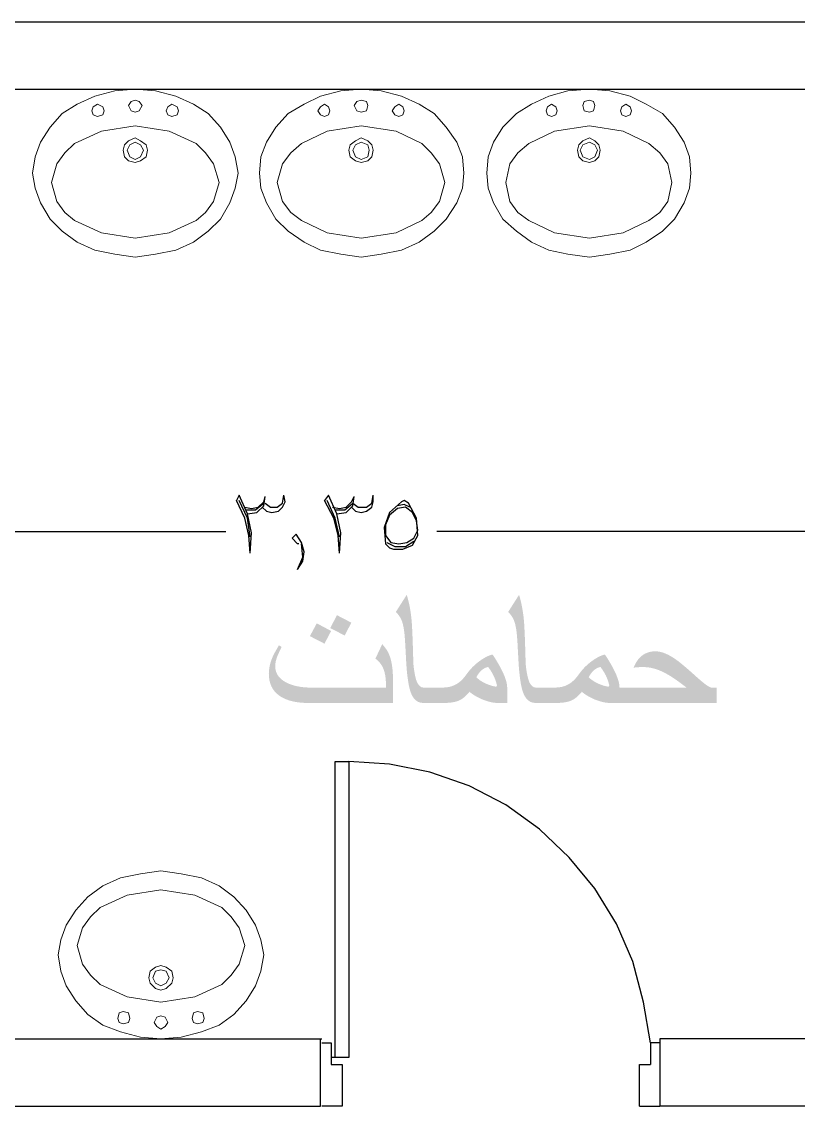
# Model space of a CAD drawing. Header units: metres. Extents: x -24.2 to 51.5, y -28.6 to 30.1.
# Drawn here: x 41.361 to 43.652, y 15.603 to 18.8 of the extents above; entities that cross this region are included whole.
import ezdxf

# ---------------------------------------------------------------- set-up
doc = ezdxf.new("R2010")
doc.units = ezdxf.units.M
for name, color, linetype in [('UF-BLACK', 250, 'Continuous'), ('UF-DIMS', 250, 'Continuous'), ('UF-GRAY', 8, 'Continuous'), ('UF-RED', 1, 'Continuous'), ('UF-TEXT-PDF', 6, 'Continuous')]:
    doc.layers.add(name, color=color, linetype=linetype)

msp = doc.modelspace()

# ---------------------------------------------------------------- hatches: boundary and pattern name
at = {"layer": 'UF-TEXT-PDF', "true_color": 0xff0000}
for points in [[(42.5823, 16.7918), (42.5458, 16.7918), (42.5373, 16.7927), (42.5298, 16.7954), (42.5231, 16.7998), (42.5173, 16.8061), (42.5138, 16.8116), (42.5105, 16.8181), (42.5077, 16.8255), (42.5052, 16.834), (42.5031, 16.8434), (42.5018, 16.8507), (42.5005, 16.8585), (42.4994, 16.8667), (42.4983, 16.8754), (42.4973, 16.8846), (42.4965, 16.8943), (42.4957, 16.9044), (42.4952, 16.9128), (42.4948, 16.9213), (42.4943, 16.9299), (42.4938, 16.9385), (42.4934, 16.9472), (42.4929, 16.956), (42.4924, 16.9648), (42.4917, 16.9766), (42.4909, 16.9872), (42.49, 16.9967), (42.489, 17.0049), (42.488, 17.0119), (42.4859, 17.0219), (42.4835, 17.0306), (42.4805, 17.0381), (42.4762, 17.0461), (42.4709, 17.0534), (42.4646, 17.06), (42.4967, 17.1106), (42.4992, 17.1026), (42.5014, 17.0942), (42.5035, 17.0854), (42.5054, 17.0762), (42.5071, 17.0667), (42.5086, 17.0568), (42.5099, 17.0465), (42.5111, 17.0358), (42.5115, 17.0312), (42.5119, 17.0257), (42.5123, 17.0193), (42.5127, 17.0121), (42.5131, 17.004), (42.5135, 16.995), (42.5139, 16.9851), (42.5143, 16.9744), (42.5147, 16.9628), (42.5151, 16.9503), (42.5155, 16.9369), (42.5159, 16.9227), (42.5163, 16.9075), (42.5177, 16.895), (42.5193, 16.8838), (42.5211, 16.8739), (42.523, 16.8654), (42.5251, 16.8583), (42.5274, 16.8525), (42.5298, 16.8481), (42.5349, 16.842), (42.5402, 16.8384), (42.5458, 16.8372), (42.5823, 16.8372)], [(42.9135, 16.7918), (42.877, 16.7918), (42.8686, 16.7927), (42.861, 16.7954), (42.8544, 16.7998), (42.8486, 16.8061), (42.845, 16.8116), (42.8418, 16.8181), (42.8389, 16.8255), (42.8365, 16.834), (42.8343, 16.8434), (42.833, 16.8507), (42.8318, 16.8585), (42.8306, 16.8667), (42.8296, 16.8754), (42.8286, 16.8846), (42.8277, 16.8943), (42.8269, 16.9044), (42.8265, 16.9128), (42.826, 16.9213), (42.8255, 16.9299), (42.8251, 16.9385), (42.8246, 16.9472), (42.8241, 16.956), (42.8237, 16.9648), (42.8229, 16.9766), (42.8221, 16.9872), (42.8212, 16.9967), (42.8203, 17.0049), (42.8192, 17.0119), (42.8172, 17.0219), (42.8147, 17.0306), (42.8118, 17.0381), (42.8075, 17.0461), (42.8022, 17.0534), (42.7959, 17.06), (42.828, 17.1106), (42.8304, 17.1026), (42.8327, 17.0942), (42.8347, 17.0854), (42.8366, 17.0762), (42.8383, 17.0667), (42.8398, 17.0568), (42.8412, 17.0465), (42.8423, 17.0358), (42.8427, 17.0312), (42.8431, 17.0257), (42.8435, 17.0193), (42.8439, 17.0121), (42.8443, 17.004), (42.8447, 16.995), (42.8451, 16.9851), (42.8455, 16.9744), (42.8459, 16.9628), (42.8463, 16.9503), (42.8467, 16.9369), (42.8471, 16.9227), (42.8475, 16.9075), (42.8489, 16.895), (42.8505, 16.8838), (42.8523, 16.8739), (42.8543, 16.8654), (42.8564, 16.8583), (42.8586, 16.8525), (42.8611, 16.8481), (42.8661, 16.842), (42.8714, 16.8384), (42.877, 16.8372), (42.9135, 16.8372)], [(42.3333, 17.0286), (42.314, 16.9906), (42.2712, 17.0126), (42.291, 17.0506)], [(42.2738, 17.004), (42.2542, 16.9666), (42.2112, 16.9888), (42.2315, 17.0266)], [(42.4561, 16.7918), (42.2073, 16.7918), (42.1964, 16.792), (42.186, 16.7926), (42.1761, 16.7937), (42.1668, 16.7952), (42.1579, 16.7972), (42.1495, 16.7995), (42.1417, 16.8023), (42.1343, 16.8056), (42.1274, 16.8092), (42.1196, 16.8144), (42.1127, 16.8202), (42.1067, 16.8266), (42.1016, 16.8336), (42.0975, 16.8412), (42.0943, 16.8494), (42.092, 16.8582), (42.0906, 16.8677), (42.0901, 16.8777), (42.0904, 16.8858), (42.0914, 16.894), (42.0929, 16.9022), (42.095, 16.9105), (42.0977, 16.9188), (42.1011, 16.9272), (42.1037, 16.9328), (42.1077, 16.9405), (42.1131, 16.9501), (42.1199, 16.9619), (42.1277, 16.9569), (42.1239, 16.9489), (42.1202, 16.9409), (42.1165, 16.933), (42.1132, 16.924), (42.1108, 16.9155), (42.1094, 16.9074), (42.1089, 16.8999), (42.1096, 16.8914), (42.1116, 16.8835), (42.1149, 16.8761), (42.1195, 16.8693), (42.1254, 16.8631), (42.1327, 16.8574), (42.1413, 16.8523), (42.1487, 16.8487), (42.1567, 16.8457), (42.1651, 16.8431), (42.1741, 16.841), (42.1835, 16.8393), (42.1934, 16.8381), (42.2037, 16.8374), (42.2146, 16.8372), (42.4355, 16.8372), (42.4355, 16.8442), (42.4352, 16.8554), (42.4344, 16.8657), (42.433, 16.8752), (42.431, 16.8838), (42.4285, 16.8915), (42.4253, 16.8986), (42.4213, 16.9053), (42.4165, 16.9115), (42.4109, 16.9173), (42.4045, 16.9227), (42.4246, 16.9655), (42.4312, 16.9572), (42.4358, 16.9512), (42.4384, 16.9475), (42.4421, 16.9407), (42.4454, 16.9333), (42.4483, 16.9252), (42.4507, 16.9164), (42.4526, 16.9069), (42.4542, 16.8968), (42.4553, 16.8861), (42.4559, 16.8747), (42.4561, 16.8626)], [(43.4105, 16.7918), (43.1092, 16.7918), (43.1092, 16.8372), (43.3218, 16.8372), (43.3132, 16.8438), (43.305, 16.85), (43.2973, 16.8556), (43.2901, 16.8607), (43.2833, 16.8653), (43.277, 16.8694), (43.2681, 16.8749), (43.2594, 16.8797), (43.2511, 16.8839), (43.2432, 16.8874), (43.2355, 16.8904), (43.227, 16.893), (43.2185, 16.8951), (43.21, 16.8965), (43.2014, 16.8974), (43.1927, 16.8977), (43.1838, 16.8975), (43.1749, 16.8969), (43.1658, 16.8959), (43.1699, 16.9051), (43.1746, 16.9134), (43.1798, 16.9207), (43.1857, 16.9271), (43.1918, 16.9323), (43.1985, 16.9366), (43.2058, 16.9399), (43.2135, 16.9422), (43.2218, 16.9437), (43.2305, 16.9441), (43.2373, 16.9437), (43.2444, 16.9425), (43.2519, 16.9404), (43.2596, 16.9376), (43.2676, 16.9339), (43.2759, 16.9294), (43.2845, 16.9241), (43.2934, 16.9179), (43.2983, 16.9143), (43.3038, 16.9099), (43.3101, 16.9048), (43.3171, 16.8989), (43.3248, 16.8923), (43.3332, 16.885), (43.3423, 16.8769), (43.3521, 16.8681), (43.3621, 16.8593), (43.3709, 16.852), (43.3786, 16.8461), (43.3851, 16.8417), (43.3906, 16.8387), (43.3949, 16.8372), (43.4105, 16.8372)]]:
    msp.add_hatch(color=1, dxfattribs=at).paths.add_polyline_path(points)
h = msp.add_hatch(color=1, dxfattribs=at)
h.paths.add_polyline_path([(42.7931, 16.7918), (42.7659, 16.7918), (42.7588, 16.7921), (42.7512, 16.793), (42.7434, 16.7946), (42.7351, 16.7968), (42.7266, 16.7996), (42.7183, 16.8028), (42.7103, 16.8065), (42.7027, 16.8104), (42.6955, 16.8148), (42.6885, 16.8195), (42.6819, 16.8247), (42.6759, 16.8177), (42.6697, 16.8117), (42.6636, 16.8065), (42.6573, 16.8023), (42.651, 16.799), (42.6441, 16.7964), (42.6361, 16.7944), (42.6269, 16.7929), (42.6165, 16.7921), (42.605, 16.7918), (42.5643, 16.7918), (42.5643, 16.8372), (42.6042, 16.8372), (42.6135, 16.8377), (42.6224, 16.8391), (42.6308, 16.8415), (42.6388, 16.8449), (42.6465, 16.8492), (42.6535, 16.8543), (42.6602, 16.8605), (42.6665, 16.8675), (42.6726, 16.8755), (42.6781, 16.883), (42.684, 16.8902), (42.6903, 16.897), (42.697, 16.9035), (42.7041, 16.9096), (42.7117, 16.9154), (42.7199, 16.9211), (42.7278, 16.9258), (42.7355, 16.9296), (42.7429, 16.9326), (42.75, 16.9347), (42.7558, 16.9258), (42.7612, 16.9171), (42.7662, 16.9087), (42.7708, 16.9007), (42.775, 16.8929), (42.7787, 16.8854), (42.7831, 16.8758), (42.7867, 16.8669), (42.7895, 16.8585), (42.7915, 16.8508), (42.7927, 16.8437), (42.7931, 16.8372)])
h.paths.add_polyline_path([(42.7631, 16.8432), (42.7611, 16.8507), (42.7588, 16.8582), (42.7559, 16.8656), (42.7526, 16.8729), (42.7482, 16.8812), (42.7429, 16.8896), (42.7367, 16.8982), (42.7288, 16.8955), (42.7218, 16.8916), (42.7156, 16.8865), (42.7115, 16.882), (42.707, 16.8758), (42.702, 16.868), (42.7072, 16.863), (42.7133, 16.8583), (42.7204, 16.8539), (42.7285, 16.8497), (42.7369, 16.846), (42.7451, 16.8432), (42.753, 16.8411), (42.7607, 16.8398)])
h = msp.add_hatch(color=1, dxfattribs=at)
h.paths.add_polyline_path([(43.1243, 16.7918), (43.0972, 16.7918), (43.09, 16.7921), (43.0825, 16.793), (43.0746, 16.7946), (43.0664, 16.7968), (43.0578, 16.7996), (43.0495, 16.8028), (43.0416, 16.8065), (43.034, 16.8104), (43.0267, 16.8148), (43.0198, 16.8195), (43.0132, 16.8247), (43.0071, 16.8177), (43.001, 16.8117), (42.9948, 16.8065), (42.9886, 16.8023), (42.9823, 16.799), (42.9754, 16.7964), (42.9673, 16.7944), (42.9581, 16.7929), (42.9478, 16.7921), (42.9362, 16.7918), (42.8955, 16.7918), (42.8955, 16.8372), (42.9354, 16.8372), (42.9447, 16.8377), (42.9536, 16.8391), (42.9621, 16.8415), (42.9701, 16.8449), (42.9777, 16.8492), (42.9847, 16.8543), (42.9914, 16.8605), (42.9978, 16.8675), (43.0038, 16.8755), (43.0093, 16.883), (43.0152, 16.8902), (43.0215, 16.897), (43.0283, 16.9035), (43.0354, 16.9096), (43.0429, 16.9154), (43.0511, 16.9211), (43.0591, 16.9258), (43.0667, 16.9296), (43.0741, 16.9326), (43.0813, 16.9347), (43.0871, 16.9258), (43.0925, 16.9171), (43.0974, 16.9087), (43.102, 16.9007), (43.1062, 16.8929), (43.11, 16.8854), (43.1144, 16.8758), (43.1179, 16.8669), (43.1207, 16.8585), (43.1227, 16.8508), (43.1239, 16.8437), (43.1243, 16.8372)])
h.paths.add_polyline_path([(43.0943, 16.8432), (43.0924, 16.8507), (43.09, 16.8582), (43.0872, 16.8656), (43.0839, 16.8729), (43.0794, 16.8812), (43.0741, 16.8896), (43.068, 16.8982), (43.0601, 16.8955), (43.053, 16.8916), (43.0468, 16.8865), (43.0428, 16.882), (43.0383, 16.8758), (43.0333, 16.868), (43.0384, 16.863), (43.0446, 16.8583), (43.0517, 16.8539), (43.0597, 16.8497), (43.0682, 16.846), (43.0763, 16.8432), (43.0843, 16.8411), (43.092, 16.8398)])

# ---------------------------------------------------------------- linework, layer by layer
at = {"layer": 'UF-BLACK', "lineweight": 25, "true_color": 0x000000}
for p, q in [((37.3464, 18.8003), (51.2171, 18.8003)), ((37.3463, 18.6009), (50.7984, 18.6009)), ((40.5997, 15.8021), (42.2463, 15.8021)), ((38.686, 15.6027), (42.2424, 15.6027))]:
    msp.add_line(p, q, dxfattribs=at)
msp.add_lwpolyline([(45.5994, 15.8021), (43.2431, 15.8021), (43.2431, 15.6027)], dxfattribs=at)
at = {"layer": 'UF-DIMS', "lineweight": 25, "true_color": 0x000000}
for p, q in [((40.5997, 17.2972), (41.9633, 17.2972)), ((43.9488, 17.2972), (42.5852, 17.2972)), ((42.2424, 15.6027), (42.2424, 15.8021)), ((45.7987, 15.6027), (43.2431, 15.6027))]:
    msp.add_line(p, q, dxfattribs=at)
for points in [[(42.035, 17.2334), (42.039, 17.2932), (42.0271, 17.349), (42.0031, 17.4048), (41.9952, 17.3889)], [(42.0191, 17.3689), (42.039, 17.365), (42.059, 17.3689), (42.0749, 17.3849), (42.0789, 17.4008)], [(42.0271, 17.349), (42.055, 17.353), (42.0749, 17.3729), (42.0789, 17.4008)], [(42.0709, 17.3689), (42.0829, 17.357), (42.0988, 17.353), (42.1188, 17.357), (42.1307, 17.3689), (42.1387, 17.3849), (42.1347, 17.4048)], [(42.0789, 17.3809), (42.0948, 17.3689), (42.1148, 17.3689), (42.1307, 17.3809), (42.1347, 17.4048)], [(42.2982, 17.2334), (42.3022, 17.2932), (42.2902, 17.349), (42.2663, 17.4048), (42.2543, 17.3889)], [(42.2782, 17.3689), (42.2982, 17.365), (42.3181, 17.3689), (42.3341, 17.3849), (42.342, 17.4008)], [(42.2902, 17.349), (42.3181, 17.353), (42.3381, 17.3729), (42.342, 17.4008)], [(42.3341, 17.3689), (42.346, 17.357), (42.362, 17.353), (42.3779, 17.357), (42.3939, 17.3689), (42.3979, 17.3849), (42.3979, 17.4048)], [(42.3381, 17.3809), (42.354, 17.3689), (42.3779, 17.3689), (42.3939, 17.3809), (42.3979, 17.4048)], [(42.035, 17.2334), (42.0311, 17.2852), (42.0191, 17.3371), (41.9952, 17.3889)], [(42.035, 17.2812), (42.0271, 17.3371), (42.0031, 17.3889)], [(42.0231, 17.361), (42.051, 17.361), (42.0749, 17.3809)], [(42.2982, 17.2334), (42.2942, 17.2852), (42.2822, 17.3371), (42.2543, 17.3889)], [(42.2982, 17.2812), (42.2862, 17.3371), (42.2623, 17.3889)], [(42.2862, 17.361), (42.3141, 17.361), (42.3381, 17.3809)], [(42.5055, 17.3689), (42.4896, 17.3769), (42.4696, 17.3729)], [(42.1786, 17.2613), (42.1746, 17.2613), (42.1586, 17.2772), (42.1706, 17.2892)], [(42.1746, 17.1855), (42.1905, 17.2095), (42.1945, 17.2374), (42.1865, 17.2653), (42.1706, 17.2892)], [(42.4377, 17.2653), (42.4616, 17.2533), (42.4935, 17.2533), (42.5175, 17.2693)], [(42.1746, 17.1855), (42.1905, 17.2214), (42.1865, 17.2613)]]:
    msp.add_lwpolyline(points, dxfattribs=at)
for points in [[(42.5015, 17.3809), (42.4896, 17.3889), (42.4816, 17.3849), (42.4457, 17.353), (42.4298, 17.3091), (42.4337, 17.2613), (42.4457, 17.2493), (42.4577, 17.2454), (42.4856, 17.2454), (42.5135, 17.2573), (42.5294, 17.2852), (42.5254, 17.3371)], [(42.4935, 17.3689), (42.4696, 17.365), (42.4457, 17.345), (42.4337, 17.3171), (42.4337, 17.2852), (42.4497, 17.2653), (42.4736, 17.2613), (42.4975, 17.2653), (42.5175, 17.2772), (42.5294, 17.3012), (42.5254, 17.3291), (42.5135, 17.353)]]:
    msp.add_lwpolyline(points, close=True, dxfattribs=at)
at = {"layer": 'UF-GRAY', "lineweight": 13, "true_color": 0x808080}
for p, q in [((41.449, 18.3258), (41.4649, 18.3816)), ((42.1148, 18.3258), (42.1307, 18.3816)), ((42.7886, 18.3258), (42.8005, 18.3816)), ((41.4649, 18.27), (41.449, 18.3258)), ((42.1307, 18.27), (42.1148, 18.3258)), ((42.8005, 18.27), (42.7886, 18.3258)), ((42.0031, 16.129), (42.0191, 16.0772)), ((42.0191, 16.0772), (42.0031, 16.0213))]:
    msp.add_line(p, q, dxfattribs=at)
for points in [[(41.4808, 18.5292), (41.5247, 18.5571), (41.5765, 18.581)], [(41.5765, 18.581), (41.6363, 18.5969), (41.6961, 18.6009)], [(41.6961, 18.6009), (41.756, 18.5969), (41.8158, 18.581)], [(41.8158, 18.581), (41.8676, 18.5571), (41.9114, 18.5292)], [(42.1467, 18.5292), (42.1945, 18.5571), (42.2424, 18.581)], [(42.2424, 18.581), (42.3022, 18.5969), (42.362, 18.6009)], [(42.362, 18.6009), (42.4218, 18.5969), (42.4816, 18.581)], [(42.4816, 18.581), (42.5334, 18.5571), (42.5773, 18.5292)], [(42.8205, 18.5292), (42.8643, 18.5571), (42.9162, 18.581)], [(42.9162, 18.581), (42.972, 18.5969), (43.0358, 18.6009)], [(43.0358, 18.6009), (43.0956, 18.5969), (43.1554, 18.581)], [(43.1554, 18.581), (43.2032, 18.5571), (43.2511, 18.5292)], [(41.4171, 18.4454), (41.445, 18.4893), (41.4808, 18.5292)], [(41.9114, 18.5292), (41.9473, 18.4893), (41.9752, 18.4454)], [(42.0829, 18.4454), (42.1108, 18.4893), (42.1467, 18.5292)], [(42.5773, 18.5292), (42.6132, 18.4893), (42.645, 18.4454)], [(42.7527, 18.4454), (42.7806, 18.4893), (42.8205, 18.5292)], [(43.2511, 18.5292), (43.2869, 18.4893), (43.3149, 18.4454)], [(41.8756, 18.4414), (41.7958, 18.4773), (41.6961, 18.4933), (41.5965, 18.4773), (41.5167, 18.4414)], [(42.5414, 18.4414), (42.4656, 18.4773), (42.362, 18.4933), (42.2623, 18.4773), (42.1865, 18.4414)], [(43.2112, 18.4414), (43.1354, 18.4773), (43.0358, 18.4933), (42.9321, 18.4773), (42.8564, 18.4414)], [(41.3931, 18.3537), (41.4011, 18.4016), (41.4171, 18.4454)], [(41.4649, 18.3816), (41.4888, 18.4135), (41.5167, 18.4414)], [(41.8756, 18.4414), (41.9035, 18.4135), (41.9274, 18.3816)], [(41.9752, 18.4454), (41.9912, 18.4016), (41.9992, 18.3537)], [(42.0629, 18.3537), (42.0669, 18.4016), (42.0829, 18.4454)], [(42.1307, 18.3816), (42.1546, 18.4135), (42.1865, 18.4414)], [(42.5414, 18.4414), (42.5693, 18.4135), (42.5932, 18.3816)], [(42.645, 18.4454), (42.661, 18.4016), (42.665, 18.3537)], [(42.7328, 18.3537), (42.7367, 18.4016), (42.7527, 18.4454)], [(42.8005, 18.3816), (42.8245, 18.4135), (42.8564, 18.4414)], [(43.2112, 18.4414), (43.2431, 18.4135), (43.267, 18.3816)], [(43.3149, 18.4454), (43.3308, 18.4016), (43.3348, 18.3537)], [(41.9274, 18.27), (41.9433, 18.3258), (41.9274, 18.3816)], [(42.5932, 18.27), (42.6092, 18.3258), (42.5932, 18.3816)], [(43.267, 18.27), (43.279, 18.3258), (43.267, 18.3816)], [(41.4171, 18.266), (41.4011, 18.3099), (41.3931, 18.3537)], [(41.9992, 18.3537), (41.9912, 18.3099), (41.9752, 18.266)], [(42.0829, 18.266), (42.0669, 18.3099), (42.0629, 18.3537)], [(42.665, 18.3537), (42.661, 18.3099), (42.645, 18.266)], [(42.7527, 18.266), (42.7367, 18.3099), (42.7328, 18.3537)], [(43.3348, 18.3537), (43.3308, 18.3099), (43.3149, 18.266)], [(41.4808, 18.1823), (41.445, 18.2182), (41.4171, 18.266)], [(41.5167, 18.2142), (41.4888, 18.2381), (41.4649, 18.27)], [(41.9274, 18.27), (41.9035, 18.2381), (41.8756, 18.2142)], [(41.9752, 18.266), (41.9473, 18.2182), (41.9114, 18.1823)], [(42.1467, 18.1823), (42.1108, 18.2182), (42.0829, 18.266)], [(42.1865, 18.2142), (42.1546, 18.2381), (42.1307, 18.27)], [(42.5932, 18.27), (42.5693, 18.2381), (42.5414, 18.2142)], [(42.645, 18.266), (42.6132, 18.2182), (42.5773, 18.1823)], [(42.8205, 18.1823), (42.7806, 18.2182), (42.7527, 18.266)], [(42.8564, 18.2142), (42.8245, 18.2381), (42.8005, 18.27)], [(43.267, 18.27), (43.2431, 18.2381), (43.2112, 18.2142)], [(43.3149, 18.266), (43.2869, 18.2182), (43.2511, 18.1823)], [(41.5167, 18.2142), (41.5965, 18.1783), (41.6961, 18.1624), (41.7958, 18.1783), (41.8756, 18.2142)], [(42.1865, 18.2142), (42.2623, 18.1783), (42.362, 18.1624), (42.4656, 18.1783), (42.5414, 18.2142)], [(42.8564, 18.2142), (42.9321, 18.1783), (43.0358, 18.1624), (43.1354, 18.1783), (43.2112, 18.2142)], [(41.5765, 18.1265), (41.5247, 18.1504), (41.4808, 18.1823)], [(41.9114, 18.1823), (41.8676, 18.1504), (41.8158, 18.1265)], [(42.2424, 18.1265), (42.1945, 18.1504), (42.1467, 18.1823)], [(42.5773, 18.1823), (42.5334, 18.1504), (42.4816, 18.1265)], [(42.9162, 18.1265), (42.8643, 18.1504), (42.8205, 18.1823)], [(43.2511, 18.1823), (43.2032, 18.1504), (43.1554, 18.1265)], [(41.6961, 18.1065), (41.6363, 18.1145), (41.5765, 18.1265)], [(41.8158, 18.1265), (41.756, 18.1145), (41.6961, 18.1065)], [(42.362, 18.1065), (42.3022, 18.1145), (42.2424, 18.1265)], [(42.4816, 18.1265), (42.4218, 18.1145), (42.362, 18.1065)], [(43.0358, 18.1065), (42.972, 18.1145), (42.9162, 18.1265)], [(43.1554, 18.1265), (43.0956, 18.1145), (43.0358, 18.1065)], [(41.5566, 16.2207), (41.6005, 16.2526), (41.6523, 16.2765)], [(41.6523, 16.2765), (41.7121, 16.2885), (41.7719, 16.2965)], [(41.7719, 16.2965), (41.8317, 16.2885), (41.8915, 16.2765)], [(41.8915, 16.2765), (41.9433, 16.2526), (41.9872, 16.2207)], [(41.4928, 16.137), (41.5207, 16.1808), (41.5566, 16.2207)], [(41.9513, 16.1888), (41.8716, 16.2247), (41.7719, 16.2406), (41.6722, 16.2247), (41.5925, 16.1888)], [(41.9872, 16.2207), (42.0231, 16.1808), (42.051, 16.137)], [(41.5407, 16.129), (41.5646, 16.1609), (41.5925, 16.1888)], [(41.9513, 16.1888), (41.9792, 16.1609), (42.0031, 16.129)], [(41.4689, 16.0493), (41.4769, 16.0931), (41.4928, 16.137)], [(41.5407, 16.129), (41.5247, 16.0772), (41.5407, 16.0213)], [(42.051, 16.137), (42.0669, 16.0931), (42.0749, 16.0493)], [(41.4928, 15.9576), (41.4769, 16.0014), (41.4689, 16.0493)], [(41.5925, 15.9615), (41.5646, 15.9895), (41.5407, 16.0213)], [(42.0031, 16.0213), (41.9792, 15.9895), (41.9513, 15.9615)], [(42.0749, 16.0493), (42.0669, 16.0014), (42.051, 15.9576)], [(41.5566, 15.8738), (41.5207, 15.9137), (41.4928, 15.9576)], [(41.5925, 15.9615), (41.6722, 15.9257), (41.7719, 15.9097), (41.8716, 15.9257), (41.9513, 15.9615)], [(42.051, 15.9576), (42.0231, 15.9137), (41.9872, 15.8738)], [(41.6523, 15.822), (41.6005, 15.8419), (41.5566, 15.8738)], [(41.9872, 15.8738), (41.9433, 15.8419), (41.8915, 15.822)], [(41.7719, 15.8021), (41.7121, 15.8061), (41.6523, 15.822)], [(41.8915, 15.822), (41.8317, 15.8061), (41.7719, 15.8021)]]:
    msp.add_lwpolyline(points, dxfattribs=at)
for points in [[(41.6044, 18.5371), (41.6005, 18.5252), (41.5845, 18.5212), (41.5725, 18.5252), (41.5686, 18.5371), (41.5725, 18.5491), (41.5845, 18.5571), (41.6005, 18.5491)], [(41.7161, 18.5531), (41.7081, 18.5371), (41.6961, 18.5331), (41.6842, 18.5371), (41.6762, 18.5531), (41.6842, 18.565), (41.6961, 18.569), (41.7081, 18.565)], [(41.8237, 18.5371), (41.8197, 18.5252), (41.8038, 18.5212), (41.7918, 18.5252), (41.7878, 18.5371), (41.7918, 18.5491), (41.8038, 18.5571), (41.8197, 18.5491)], [(42.2703, 18.5371), (42.2663, 18.5252), (42.2543, 18.5212), (42.2424, 18.5252), (42.2344, 18.5371), (42.2424, 18.5491), (42.2543, 18.5571), (42.2663, 18.5491)], [(42.3819, 18.5531), (42.3779, 18.5371), (42.362, 18.5331), (42.35, 18.5371), (42.342, 18.5531), (42.35, 18.565), (42.362, 18.569), (42.3779, 18.565)], [(42.4896, 18.5371), (42.4856, 18.5252), (42.4736, 18.5212), (42.4616, 18.5252), (42.4537, 18.5371), (42.4616, 18.5491), (42.4736, 18.5571), (42.4856, 18.5491)], [(42.9401, 18.5371), (42.9361, 18.5252), (42.9241, 18.5212), (42.9122, 18.5252), (42.9082, 18.5371), (42.9122, 18.5491), (42.9241, 18.5571), (42.9361, 18.5491)], [(43.0517, 18.5531), (43.0477, 18.5371), (43.0358, 18.5331), (43.0198, 18.5371), (43.0158, 18.5531), (43.0198, 18.565), (43.0358, 18.569), (43.0477, 18.565)], [(43.1594, 18.5371), (43.1554, 18.5252), (43.1434, 18.5212), (43.1315, 18.5252), (43.1275, 18.5371), (43.1315, 18.5491), (43.1434, 18.5571), (43.1554, 18.5491)], [(41.732, 18.4215), (41.728, 18.4016), (41.7121, 18.3896), (41.6961, 18.3856), (41.6762, 18.3896), (41.6643, 18.4016), (41.6603, 18.4215), (41.6643, 18.4375), (41.6762, 18.4494), (41.6961, 18.4574), (41.7121, 18.4494), (41.728, 18.4375)], [(42.3979, 18.4215), (42.3939, 18.4016), (42.3819, 18.3896), (42.362, 18.3856), (42.346, 18.3896), (42.3301, 18.4016), (42.3261, 18.4215), (42.3301, 18.4375), (42.346, 18.4494), (42.362, 18.4574), (42.3819, 18.4494), (42.3939, 18.4375)], [(43.0677, 18.4215), (43.0637, 18.4016), (43.0517, 18.3896), (43.0358, 18.3856), (43.0158, 18.3896), (43.0039, 18.4016), (42.9999, 18.4215), (43.0039, 18.4375), (43.0158, 18.4494), (43.0358, 18.4574), (43.0517, 18.4494), (43.0637, 18.4375)], [(41.7201, 18.4215), (41.7121, 18.4016), (41.6961, 18.3936), (41.6802, 18.4016), (41.6722, 18.4215), (41.6802, 18.4375), (41.6961, 18.4454), (41.7121, 18.4375)], [(42.3859, 18.4215), (42.3819, 18.4016), (42.362, 18.3936), (42.346, 18.4016), (42.3381, 18.4215), (42.346, 18.4375), (42.362, 18.4454), (42.3819, 18.4375)], [(43.0597, 18.4215), (43.0517, 18.4016), (43.0358, 18.3936), (43.0158, 18.4016), (43.0079, 18.4215), (43.0158, 18.4375), (43.0358, 18.4454), (43.0517, 18.4375)], [(41.736, 15.9815), (41.74, 16.0014), (41.756, 16.0134), (41.7719, 16.0174), (41.7878, 16.0134), (41.8038, 16.0014), (41.8078, 15.9815), (41.8038, 15.9655), (41.7878, 15.9496), (41.7719, 15.9456), (41.756, 15.9496), (41.74, 15.9655)], [(41.748, 15.9815), (41.756, 16.0014), (41.7719, 16.0054), (41.7878, 16.0014), (41.7958, 15.9815), (41.7878, 15.9655), (41.7719, 15.9576), (41.756, 15.9655)], [(41.6443, 15.8619), (41.6483, 15.8778), (41.6603, 15.8818), (41.6762, 15.8778), (41.6802, 15.8619), (41.6762, 15.8499), (41.6603, 15.8459), (41.6483, 15.8499)], [(41.752, 15.8499), (41.7599, 15.8659), (41.7719, 15.8698), (41.7839, 15.8659), (41.7918, 15.8499), (41.7839, 15.8379), (41.7719, 15.83), (41.7599, 15.8379)], [(41.8636, 15.8619), (41.8676, 15.8778), (41.8795, 15.8818), (41.8955, 15.8778), (41.8995, 15.8619), (41.8955, 15.8499), (41.8795, 15.8459), (41.8676, 15.8499)]]:
    msp.add_lwpolyline(points, close=True, dxfattribs=at)
at = {"layer": 'UF-RED', "lineweight": 25, "true_color": 0xff0000}
for p, q in [((42.3261, 15.7462), (42.2743, 15.7462)), ((42.3062, 15.7263), (42.3062, 15.6027)), ((42.3062, 15.6027), (42.2463, 15.6027)), ((43.1833, 15.6027), (43.2431, 15.6027))]:
    msp.add_line(p, q, dxfattribs=at)
for points in [[(42.2862, 15.7462), (42.2862, 16.6194), (42.3261, 16.6194)], [(43.2152, 15.7901), (43.1953, 15.9097), (43.1634, 16.0293), (43.1155, 16.141), (43.0517, 16.2446), (42.976, 16.3363), (42.8883, 16.42), (42.7886, 16.4918), (42.6809, 16.5476), (42.5653, 16.5875), (42.4457, 16.6114), (42.3261, 16.6194), (42.3261, 15.7462)], [(42.2463, 15.7901), (42.2743, 15.7901), (42.2743, 15.7263), (42.3062, 15.7263)], [(43.2431, 15.7901), (43.2152, 15.7901), (43.2152, 15.7263)], [(43.1833, 15.6027), (43.1833, 15.7263), (43.2152, 15.7263)]]:
    msp.add_lwpolyline(points, dxfattribs=at)

doc.saveas('drawing.dxf')
